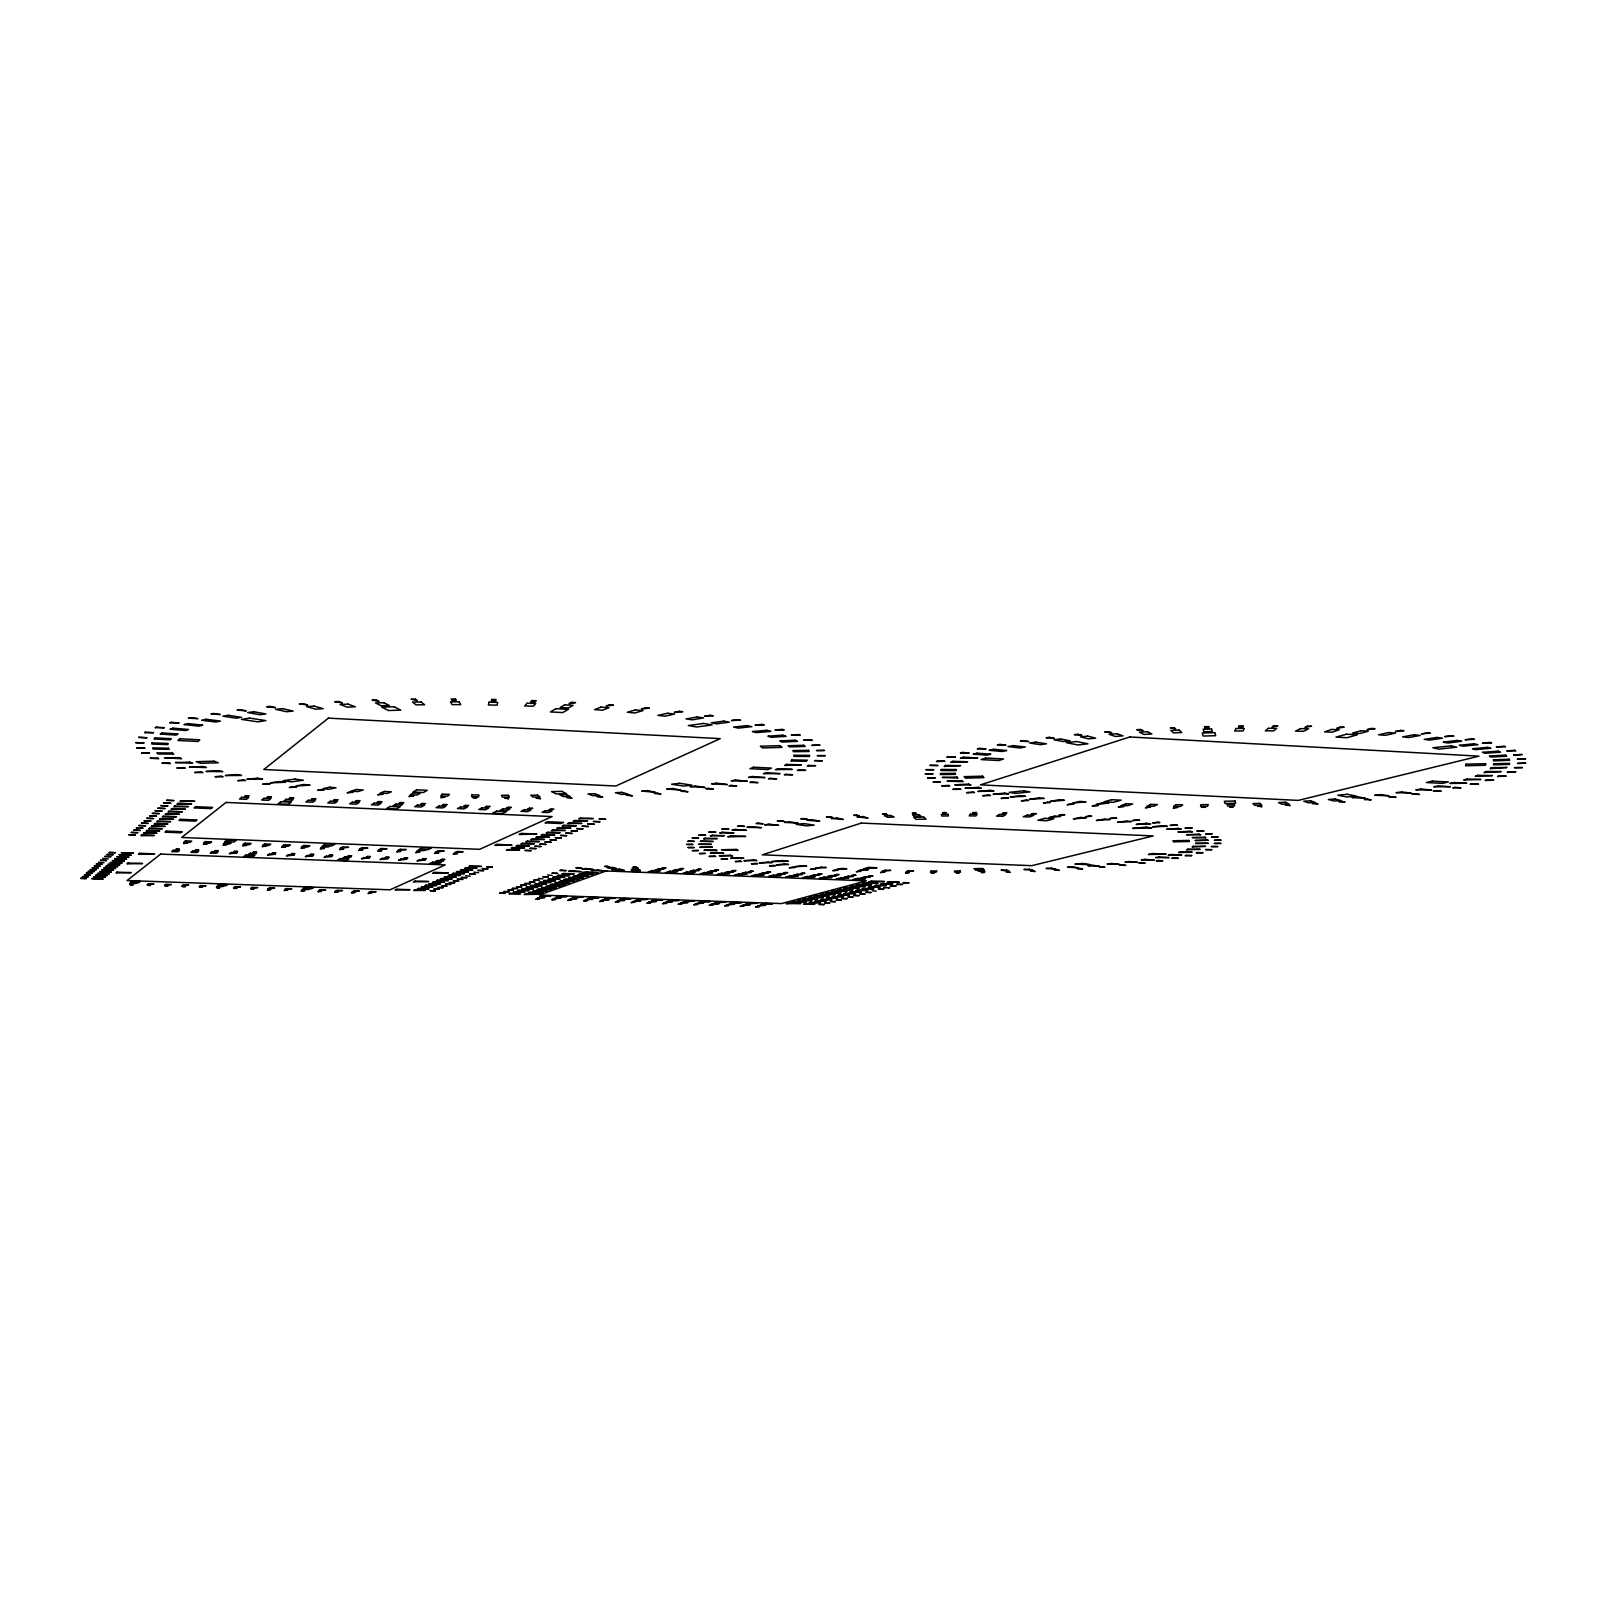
<?xml version="1.0" encoding="UTF-8"?>
<svg xmlns="http://www.w3.org/2000/svg" width="1606" height="1606" viewBox="0 0 1606 1606"><rect width="100%" height="100%" fill="white"/><g stroke="black" fill="none" stroke-linecap="round" stroke-linejoin="round"><path stroke-width="1.5" d="M98.428 862.201L103.948 862.723M102.664 858.387L108.244 858.909M465.479 875.752L470.257 876.214M473.79 872.219L478.628 872.7M538.391 878.442L543.029 878.904M547.485 874.969L552.183 875.431M872.199 890.748L876.234 891.189M884.685 887.536L883.722 887.797L889.744 887.716L888.76 887.977M135.807 742.634L143.898 742.895L135.807 742.634M152.008 742.895L151.827 744.04L167.907 744.582L168.128 743.437L152.008 742.895M471.903 794.91L471.562 796.717L478.588 796.857L478.949 795.03L471.903 794.91M488.927 702.203L488.405 704.974L497.097 705.154L497.659 702.384L488.927 702.203M794.107 755.282L793.906 756.386L809.424 756.446L809.685 755.342L794.107 755.282M473.148 797.66L476.641 797.72L473.148 797.66M491.637 699.433L491.376 700.838L495.752 700.919L496.033 699.513L491.637 699.433M817.414 755.643L825.183 755.663L817.414 755.643M1466.017 764.175L1465.575 765.761L1485.389 765.279L1485.891 763.673L1466.017 764.175M1493.781 763.753L1493.419 764.817L1509.319 764.416L1509.72 763.352L1493.781 763.753M1517.61 763.412L1525.62 763.211L1517.61 763.412M1201.288 804.666L1200.505 806.433L1207.491 806.373L1208.314 804.606L1201.288 804.666M1235.837 728.522L1234.693 731.031L1243.084 730.931L1244.269 728.421L1235.837 728.522M1201.85 807.296L1205.343 807.256L1201.85 807.296M1239.109 725.932L1238.527 727.217L1242.763 727.157L1243.345 725.892L1239.109 725.932M1195.567 843.411L1208.194 843.311L1195.567 843.411M926.12 769.675L933.668 769.696L926.12 769.675M1214.417 843.431L1220.721 843.391L1214.417 843.431M941.357 769.475L940.795 770.519L955.851 770.579L956.453 769.535L941.357 769.475M931.159 870.994L930.316 872.178L936.017 872.219L936.86 871.014L931.159 870.994M970.385 814.222L969.241 815.888L975.946 815.928L977.131 814.242L970.385 814.222M931.339 872.781L934.17 872.801L931.339 872.781M973.236 812.556L972.654 813.399L976.629 812.556L973.236 812.556M687.97 841.243L694.153 841.343L687.97 841.243M700.497 841.263L712.883 841.464L700.497 841.263M138.658 737.355L146.768 737.756L138.658 737.355M155.14 737.877L154.096 739.001L170.216 739.804L171.3 738.68L155.14 737.877M791.959 759.919L790.955 761.003L806.192 761.284L807.236 760.2L791.959 759.919M442.413 794.147L440.747 795.934L447.733 796.154L449.439 794.368L442.413 794.147M527.169 703.227L524.64 705.957L533.192 706.259L535.782 703.548L527.169 703.227M441.67 796.877L440.847 797.76L445.143 796.977L441.67 796.877M531.907 700.557L530.602 701.942L534.939 702.103L536.243 700.718L531.907 700.557M814.603 760.622L822.212 760.762L814.603 760.622M179.651 738.8L177.985 740.486L198.04 741.47L199.766 739.784L179.651 738.8M80.601 878.362L86.162 878.562L80.601 878.362M82.488 876.655L88.089 876.856L82.488 876.655M84.395 874.929L90.036 875.129L84.395 874.929M86.343 873.162L92.004 873.363L86.343 873.162M88.29 871.396L93.991 871.596L88.29 871.396M90.277 869.609L95.999 869.81L90.277 869.609M92.285 867.782L98.026 868.003L92.285 867.782M94.312 865.955L100.094 866.156L94.312 865.955M96.36 864.088L102.182 864.309L96.36 864.088M100.536 860.314L106.418 860.535L100.536 860.314M104.812 856.44L110.774 856.66L104.812 856.44M106.98 854.452L112.982 854.693L106.98 854.452M109.188 852.465L115.23 852.686L109.188 852.465M128.821 834.678L135.165 834.939L128.821 834.678M131.311 832.43L137.694 832.691L131.311 832.43M133.82 830.161L140.244 830.402L133.82 830.161M136.369 827.853L142.834 828.114L136.369 827.853M138.939 825.504L145.443 825.765L138.939 825.504M141.569 823.135L148.113 823.396L141.569 823.135M144.219 820.746L150.803 821.007L144.219 820.746M146.909 818.297L153.534 818.578L146.909 818.297M149.619 815.828L156.304 816.109L149.619 815.828M152.389 813.339L159.094 813.62L152.389 813.339M155.18 810.809L161.945 811.09L155.18 810.809M158.01 808.24L164.836 808.521L158.01 808.24M160.901 805.63L167.747 805.911L160.901 805.63M163.812 802.98L170.718 803.281L163.812 802.98M166.783 800.29L173.729 800.591L166.783 800.29M1491.352 767.648L1490.187 768.712L1506.99 767.487L1491.352 767.648M91.883 878.623L102.985 879.024L91.883 878.623M93.831 876.916L104.992 877.318L93.831 876.916M95.798 875.19L107.04 875.591L95.798 875.19M97.805 873.443L109.108 873.845L97.805 873.443M99.833 871.656L111.195 872.078L99.833 871.656M101.881 869.87L113.303 870.291L101.881 869.87M103.948 868.063L115.431 868.485L103.948 868.063M106.036 866.236L117.599 866.658L106.036 866.236M108.164 864.369L119.767 864.791L108.164 864.369M110.312 862.502L121.996 862.924L110.312 862.502M112.48 860.595L124.224 861.037L112.48 860.595M114.668 858.668L126.493 859.11L114.668 858.668M116.897 856.721L128.781 857.162L116.897 856.721M119.145 854.753L131.11 855.215L119.145 854.753M121.414 852.766L133.459 853.228L121.414 852.766M141.709 835L140.906 835.702L154.357 835.501L141.709 835M144.259 832.771L143.456 833.474L157.007 833.273L144.259 832.771M146.869 830.483L146.046 831.205L159.677 831.005L146.869 830.483M149.499 828.194L148.675 828.897L162.387 828.716L149.499 828.194M152.148 825.845L151.325 826.588L165.137 826.387L152.148 825.845M154.859 823.497L154.015 824.219L167.927 824.019L154.859 823.497M157.589 821.088L156.746 821.83L170.738 821.63L157.589 821.088M160.379 818.659L159.496 819.421L173.609 819.201L160.379 818.659M163.19 816.209L162.306 816.972L176.499 816.751L163.19 816.209M166.04 813.7L165.137 814.483L179.43 814.262L166.04 813.7M168.931 811.171L168.028 811.974L182.422 811.753L168.931 811.171M171.862 808.601L170.939 809.404L185.433 809.183L171.862 808.601M174.833 806.011L173.91 806.814L188.504 806.593L174.833 806.011M177.844 803.361L176.901 804.184L191.596 803.964L177.844 803.361M180.896 800.691L179.952 801.535L194.748 801.294L180.896 800.691M1514.518 767.668L1522.327 767.588L1514.518 767.668M117.017 872.138L116.033 872.961L131.17 872.64L117.017 872.138M127.998 863.004L126.954 863.867L142.553 863.526L127.998 863.004M139.642 853.288L138.517 854.211L154.618 853.85L139.642 853.288M166.281 831.085L165.016 832.149L180.916 832.791L182.241 831.727L166.281 831.085M180.434 819.301L179.069 820.425L195.49 821.108L196.896 819.983L180.434 819.301M195.571 806.674L194.105 807.898L211.069 808.621L212.574 807.416L195.571 806.674M1175.733 804.706L1173.584 806.453L1180.49 806.493L1182.658 804.726L1175.733 804.706M1268.419 728.301L1265.347 730.85L1273.638 730.871L1276.75 728.341L1268.419 728.301M1174.247 807.336L1173.203 808.199L1177.7 807.356L1174.247 807.336M1273.618 725.751L1272.052 727.036L1277.814 725.771L1273.618 725.751M328.407 718.143L263.806 769.515L615.881 785.996L720.231 738.64L328.407 718.143M160.6 854.091L127.075 880.55L390.057 889.804L445.203 864.871L160.6 854.091M226.044 802.438L181.639 837.489L479.652 849.313L552.103 816.571L226.044 802.438M930.175 765.359L937.683 765.5L930.175 765.359M131.873 881.272L130.206 882.557L138.417 882.858L140.123 881.553L131.873 881.272M130.909 883.119L129.604 884.143L136.369 883.32L130.909 883.119M173.287 850.297L171.661 851.561L177.664 851.802L179.33 850.538L173.287 850.297M185.493 840.841L183.767 842.186L189.95 842.427L191.696 841.082L185.493 840.841M241.663 797.339L239.475 799.025L246.401 799.346L248.629 797.64L241.663 797.339M130.287 884.705L133.017 884.806L130.287 884.705M176.439 849.092L175.616 849.715L179.47 849.213L176.439 849.092M184.449 842.909L183.606 843.572L187.541 843.03L184.449 842.909M245.618 795.693L244.513 796.556L249.111 795.853L245.618 795.693M945.553 765.379L944.167 766.443L960.589 765.66L945.553 765.379M148.455 883.742L147.069 884.765L153.895 883.922L148.455 883.742M192.66 851.039L190.973 852.304L196.956 852.525L198.682 851.28L192.66 851.039M205.407 841.624L203.601 842.969L209.764 843.21L211.59 841.865L205.407 841.624M263.986 798.323L261.698 800.009L268.603 800.31L270.912 798.624L263.986 798.323M147.732 885.307L150.442 885.408L147.732 885.307M195.892 849.835L195.029 850.477L198.903 849.955L195.892 849.835M204.243 843.672L203.36 844.334L207.315 843.792L204.243 843.672M268.041 796.676L266.877 797.54L271.514 796.837L268.041 796.676M227.008 839.998L224.639 841.685L233.874 842.046L236.283 840.38L227.008 839.998M280.95 801.735L278.019 803.803L288.237 804.265L291.228 802.177L280.95 801.735M165.92 884.344L164.474 885.368L171.34 884.545L165.92 884.344M211.972 851.782L210.205 853.047L216.168 853.268L217.974 852.023L211.972 851.782M225.241 842.407L223.354 843.732L229.497 843.973L231.384 842.648L225.241 842.407M286.229 799.286L283.84 800.972L290.706 801.274L293.115 799.587L286.229 799.286M1193.138 846.302L1192.154 847.004L1205.524 846.342L1193.138 846.302M165.117 885.91L167.807 886.01L165.117 885.91M215.264 850.578L214.361 851.22L218.275 850.698L215.264 850.578M223.957 844.455L223.033 845.117L227.028 844.575L223.957 844.455M290.365 797.66L289.16 798.523L293.818 797.821L290.365 797.66M1211.446 846.543L1217.629 846.563L1211.446 846.543M183.325 884.946L181.819 885.97L188.725 885.147L183.325 884.946M231.204 852.525L229.357 853.77L237.166 852.746L231.204 852.525M244.995 843.19L243.048 844.515L249.151 844.736L251.118 843.431L244.995 843.19M308.352 800.27L305.883 801.936L312.728 802.237L315.218 800.571L308.352 800.27M182.422 886.512L185.112 886.612L182.422 886.512M234.556 851.321L233.633 851.943L237.547 851.441L234.556 851.321M243.59 845.218L242.626 845.88L246.641 845.338L243.59 845.218M312.568 798.644L311.323 799.487L316.021 798.804L312.568 798.644M246.019 855.054L243.67 856.6L252.503 856.921L254.892 855.396L246.019 855.054M200.67 885.568L199.124 886.572L206.05 885.749L200.67 885.568M250.355 853.248L248.448 854.492L256.318 853.489L250.355 853.248M264.669 843.953L262.641 845.278L268.724 845.519L270.772 844.194L264.669 843.953M330.394 801.233L327.825 802.9L334.63 803.201L337.22 801.535L330.394 801.233M199.686 887.114L202.356 887.215L199.686 887.114M253.788 852.063L252.804 852.686L256.759 852.184L253.788 852.063M263.163 845.981L262.159 846.643L266.194 846.101L263.163 845.981M334.69 799.627L333.386 800.471L338.123 799.768L334.69 799.627M219.46 884.344L217.432 885.609L225.482 885.89L227.55 884.625L219.46 884.344M217.954 886.171L216.348 887.174L223.334 886.351L217.954 886.171M269.447 853.99L267.459 855.235L275.369 854.211L269.447 853.99M284.262 844.736L282.174 846.041L288.217 846.282L290.345 844.977L284.262 844.736M352.336 802.197L349.666 803.863L356.452 804.144L359.122 802.498L352.336 802.197M216.89 887.716L219.56 887.817L216.89 887.716M272.92 852.806L271.936 853.428L275.891 852.906L272.92 852.806M282.636 846.743L281.592 847.406L285.667 846.864L282.636 846.743M356.713 800.591L355.368 801.434L360.125 800.752L356.713 800.591M907.992 870.733L906.065 871.917L913.633 870.813L907.992 870.733M999.193 814.483L996.523 816.129L1003.128 816.25L1005.838 814.603L999.193 814.483M906.507 872.54L905.543 873.122L909.317 872.58L906.507 872.54M1003.569 812.837L1002.204 813.68L1006.902 812.897L1003.569 812.837M235.179 886.773L233.532 887.777L240.539 886.954L235.179 886.773M288.458 854.713L286.41 855.958L294.36 854.934L288.458 854.713M303.775 845.499L301.607 846.804L307.649 847.045L309.838 845.74L303.775 845.499M374.158 803.161L371.428 804.807L378.173 805.108L380.943 803.462L374.158 803.161M234.034 888.319L236.684 888.399L234.034 888.319M292.011 853.529L290.967 854.151L294.962 853.649L292.011 853.529M302.048 847.506L300.964 848.149L305.06 847.627L302.048 847.506M378.635 801.555L377.249 802.398L382.027 801.715L378.635 801.555M145.544 732.175L144.6 732.717L153.594 732.697L145.544 732.175M786.538 764.396L784.772 765.44L801.354 764.898L786.538 764.396M416.777 789.811L413.003 792.019L423.402 792.501L427.256 790.293L416.777 789.811M555.877 708.688L550.356 711.92L562.742 712.582L568.343 709.37L555.877 708.688M325.657 843.913L322.846 845.559L331.9 845.9L334.771 844.274L325.657 843.913M389.977 806.493L386.504 808.521L396.501 808.962L400.035 806.935L389.977 806.493M413.224 792.983L410.233 794.729L417.118 795.03L420.15 793.304L413.224 792.983M564.69 704.873L560.193 707.503L568.524 707.965L573.081 705.335L564.69 704.873M252.363 887.375L250.636 888.359L257.683 887.556L252.363 887.375M307.388 855.436L305.281 856.681L313.27 855.677L307.388 855.436M323.228 846.262L320.979 847.566L329.25 846.503L323.228 846.262M395.899 804.104L393.068 805.75L399.794 806.051L402.644 804.405L395.899 804.104M410.453 795.673L408.968 796.536L413.906 795.813L410.453 795.673M571.355 702.344L569.066 703.669L575.57 702.585L571.355 702.344M162.106 732.938L160.178 734.062L176.158 735.106L178.105 734.002L162.106 732.938M251.098 888.901L253.768 889.001L251.098 888.901M311.002 854.272L309.938 854.874L313.953 854.372L311.002 854.272M321.381 848.269L320.277 848.912L324.372 848.39L321.381 848.269M400.456 802.518L399.031 803.361L403.849 802.679L400.456 802.518M808.3 765.42L807.376 765.942L815.687 765.66L808.3 765.42M692.306 838.051L698.449 838.212L692.306 838.051M269.467 887.957L267.7 888.961L274.787 888.158L269.467 887.957M326.259 856.159L324.091 857.383L332.121 856.399L326.259 856.159M342.6 847.024L340.291 848.309L348.602 847.265L342.6 847.024M417.56 805.068L414.629 806.694L421.314 806.995L424.265 805.349L417.56 805.068M268.122 889.503L267.238 889.985L270.772 889.583L268.122 889.503M329.933 854.994L328.829 855.617L332.864 855.115L329.933 854.994M340.633 849.012L339.488 849.654L343.624 849.132L340.633 849.012M422.177 803.482L420.712 804.305L425.55 803.642L422.177 803.482M704.914 838.212L703.629 838.934L717.199 838.573L704.914 838.212M340.231 858.648L337.461 860.154L346.133 860.495L348.944 858.989L340.231 858.648M286.51 888.56L284.684 889.543L291.81 888.74L286.51 888.56M345.049 856.881L342.801 858.106L350.891 857.102L345.049 856.881M361.892 847.787L359.503 849.072L367.874 848.028L361.892 847.787M439.1 806.011L436.089 807.637L442.754 807.918L445.785 806.292L439.1 806.011M285.085 890.085L284.182 890.587L287.735 890.186L285.085 890.085M348.783 855.717L347.659 856.339L351.714 855.837L348.783 855.717M359.804 849.775L358.64 850.397L362.795 849.895L359.804 849.775M443.818 804.445L442.292 805.268L447.171 804.586L443.818 804.445M1486.012 771.522L1484.064 772.566L1501.168 771.583L1486.012 771.522M305.521 887.355L303.132 888.62L311.062 888.881L313.471 887.636L305.521 887.355M303.514 889.162L301.627 890.146L308.794 889.343L303.514 889.162M363.779 857.604L361.47 858.808L369.581 857.825L363.779 857.604M381.104 848.55L378.655 849.815L387.066 848.771L381.104 848.55M460.561 806.955L457.469 808.561L464.094 808.862L467.205 807.236L460.561 806.955M302.008 890.668L301.065 891.169L304.618 890.768L302.008 890.668M367.573 856.44L366.409 857.062L370.484 856.56L367.573 856.44M378.916 850.518L377.711 851.16L381.887 850.638L378.916 850.518M465.359 805.389L463.793 806.212L468.691 805.529L465.359 805.389M1508.235 771.884L1507.231 772.406L1515.823 771.904L1508.235 771.884M320.437 889.744L318.51 890.728L325.697 889.925L320.437 889.744M382.429 858.327L380.06 859.531L388.21 858.548L382.429 858.327M400.235 849.293L397.726 850.578L406.177 849.534L400.235 849.293M481.92 807.878L478.729 809.504L485.333 809.785L488.545 808.179L481.92 807.878M318.851 891.27L317.888 891.752L321.461 891.35L318.851 891.27M386.283 857.162L385.079 857.765L389.194 857.283L386.283 857.162M397.947 851.26L396.702 851.883L400.898 851.381L397.947 851.26M486.799 806.332L485.173 807.156L490.111 806.473L486.799 806.332M1150.599 804.385L1147.146 806.132L1153.911 806.252L1157.404 804.506L1150.599 804.385M1300.438 728.622L1295.48 731.131L1303.55 731.292L1308.549 728.783L1300.438 728.622M1147.126 807.035L1145.419 807.898L1150.498 807.095L1147.126 807.035M1307.505 726.113L1304.975 727.398L1311.58 726.193L1307.505 726.113M422.398 847.747L419.126 849.353L428.019 849.694L431.311 848.088L422.398 847.747M496.655 811.15L492.64 813.138L502.417 813.559L506.492 811.592L496.655 811.15M337.32 890.326L335.333 891.31L342.56 890.527L337.32 890.326M401.018 859.029L398.569 860.234L406.78 859.25L401.018 859.029M419.307 850.036L416.717 851.321L425.229 850.277L419.307 850.036M503.18 808.822L499.928 810.428L506.492 810.709L509.785 809.103L503.18 808.822M937.523 761.023L936.459 761.545L944.93 761.264L937.523 761.023M335.634 891.852L334.65 892.334L338.244 891.932L335.634 891.852M404.933 857.885L403.688 858.487L407.824 857.985L404.933 857.885M416.918 852.003L415.633 852.625L419.849 852.124L416.918 852.003M508.138 807.276L506.492 808.079L511.451 807.416L508.138 807.276M952.9 761.264L950.692 762.328L967.675 761.766L952.9 761.264M354.143 890.928L352.095 891.892L359.363 891.109L354.143 890.928M419.527 859.752L417.018 860.936L425.269 859.973L419.527 859.752M438.297 850.799L435.648 852.063L444.2 851.019L438.297 850.799M524.359 809.745L521.006 811.351L527.551 811.632L530.924 810.046L524.359 809.745M352.376 892.434L351.353 892.916L354.966 892.514L352.376 892.434M423.502 858.588L422.217 859.19L426.373 858.708L423.502 858.588M435.788 852.746L434.483 853.368L438.719 852.866L435.788 852.746M529.398 808.219L527.691 809.022L532.69 808.36L529.398 808.219M432.697 862.181L429.525 863.647L438.016 863.968L441.228 862.502L432.697 862.181M370.906 891.511L368.798 892.474L376.105 891.691L370.906 891.511M437.976 860.455L435.387 861.639L443.698 860.675L437.976 860.455M457.228 851.541L454.498 852.786L463.09 851.762L457.228 851.541M545.438 810.669L542.005 812.275L548.529 812.556L551.982 810.97L545.438 810.669M369.059 893.016L368.015 893.498L371.648 893.097L369.059 893.016M441.991 859.31L440.686 859.913L444.862 859.411L441.991 859.31M454.618 853.469L453.253 854.111L457.529 853.589L454.618 853.469M550.557 809.143L548.81 809.946L553.829 809.283L550.557 809.143M396.923 889.242L395.277 889.985L409.992 889.704L396.923 889.242M415.191 881.052L413.445 881.835L428.601 881.533L415.191 881.052M434.543 872.399L432.697 873.222L448.315 872.901L434.543 872.399M497.037 844.395L494.829 845.378L511.953 844.997L497.037 844.395M521.488 833.434L519.139 834.498L536.866 834.076L521.488 833.434M547.586 821.75L545.076 822.874L560.875 823.537L563.445 822.413L547.586 821.75M414.93 890.005L413.786 890.507L425.329 890.386L414.93 890.005M418.584 888.419L417.44 888.921L429.063 888.801L418.584 888.419M422.298 886.813L421.133 887.315L432.817 887.174L422.298 886.813M426.052 885.187L424.867 885.689L436.611 885.548L426.052 885.187M429.826 883.541L428.641 884.043L440.466 883.922L429.826 883.541M433.66 881.875L432.476 882.377L444.34 882.256L433.66 881.875M437.535 880.188L436.33 880.71L448.275 880.57L437.535 880.188M441.449 878.482L440.225 879.004L452.25 878.863L441.449 878.482M445.424 876.756L444.179 877.298L456.285 877.157L445.424 876.756M449.439 875.009L448.174 875.551L460.34 875.411L449.439 875.009M453.494 873.242L452.23 873.805L464.455 873.644L453.494 873.242M457.59 871.456L456.305 872.018L468.611 871.877L457.59 871.456M461.745 869.649L460.44 870.211L472.826 870.071L461.745 869.649M465.941 867.822L464.636 868.404L477.082 868.244L465.941 867.822M470.197 865.975L468.872 866.557L481.399 866.417L470.197 865.975M507.958 849.574L506.472 850.196L519.702 850.036L507.958 849.574M512.716 847.486L511.23 848.149L524.54 847.968L512.716 847.486M517.534 845.398L516.028 846.061L529.418 845.88L517.534 845.398M522.412 843.27L520.886 843.933L534.376 843.752L522.412 843.27M527.37 841.122L525.824 841.805L539.395 841.604L527.37 841.122M532.369 838.954L530.803 839.617L544.474 839.436L532.369 838.954M537.448 836.746L535.862 837.429L549.613 837.248L537.448 836.746M542.587 834.498L540.981 835.2L554.833 835.02L542.587 834.498M547.807 832.249L546.181 832.952L560.113 832.751L547.807 832.249M553.066 829.941L551.42 830.663L565.453 830.463L553.066 829.941M558.426 827.612L556.76 828.355L570.893 828.154L558.426 827.612M563.847 825.263L562.14 826.006L576.373 825.805L563.847 825.263M569.327 822.874L567.621 823.617L581.954 823.416L569.327 822.874M574.888 820.465L573.161 821.208L587.595 821.007L574.888 820.465M580.529 818.016L578.762 818.779L593.317 818.558L580.529 818.016M430.247 890.688L435.427 890.868L430.247 890.688M433.981 889.102L439.201 889.282L433.981 889.102M437.776 887.496L443.015 887.676L437.776 887.496M441.59 885.87L446.869 886.07L441.59 885.87M445.464 884.223L450.764 884.424L445.464 884.223M449.379 882.577L454.699 882.758L449.379 882.577M453.334 880.891L458.694 881.092L453.334 880.891M457.329 879.205L462.709 879.405L457.329 879.205M461.384 877.478L466.784 877.679L461.384 877.478M469.614 873.985L475.075 874.206L469.614 873.985M478.026 870.412L483.567 870.633L478.026 870.412M482.322 868.605L487.883 868.806L482.322 868.605M486.658 866.758L492.239 866.979L486.658 866.758M525.182 850.417L531.044 850.658L525.182 850.417M530.04 848.37L535.942 848.59L530.04 848.37M534.979 846.282L540.901 846.523L534.979 846.282M539.957 844.174L545.899 844.415L539.957 844.174M544.996 842.026L550.999 842.267L544.996 842.026M550.115 839.858L556.138 840.099L550.115 839.858M555.295 837.67L561.337 837.91L555.295 837.67M560.534 835.441L566.617 835.682L560.534 835.441M565.834 833.193L571.977 833.434L565.834 833.193M571.214 830.904L577.397 831.165L571.214 830.904M576.674 828.596L582.878 828.857L576.674 828.596M582.195 826.247L588.458 826.508L582.195 826.247M587.796 823.878L594.079 824.139L587.796 823.878M593.477 821.469L599.801 821.73L593.477 821.469M599.239 819.02L605.603 819.301L599.239 819.02M1188.139 849.132L1186.533 849.815L1200.144 849.333L1188.139 849.132M1205.725 849.594L1211.707 849.694L1205.725 849.594M753.595 767.206L749.962 768.692L767.788 769.575L771.482 768.09L753.595 767.206M777.987 768.692L775.517 769.675L792.22 769.394L777.987 768.692M384.557 791.437L380.241 793.103L386.986 793.505L391.342 791.838L384.557 791.437M600.965 707.122L594.561 709.631L602.551 710.213L608.975 707.724L600.965 707.122M798.684 769.997L797.419 770.478L805.77 770.338L798.684 769.997M156.505 727.116L155.12 727.659L164.374 727.779L156.505 727.116M379.779 794.047L377.651 794.87L383.151 794.247L379.779 794.047M609.437 704.773L606.185 706.018L613.452 705.054L609.437 704.773M885.227 870.231L882.216 871.396L890.748 870.372L885.227 870.231M1027.398 815.105L1023.223 816.731L1029.647 816.932L1033.822 815.306L1027.398 815.105M882.095 871.998L880.61 872.58L884.846 872.078L882.095 871.998M1033.22 813.539L1031.112 814.342L1036.452 813.64L1033.22 813.539M172.946 728.16L170.136 729.224L185.754 730.529L188.585 729.465L172.946 728.16M499.847 893.137L504.967 893.317L499.847 893.137M503.943 891.571L509.102 891.752L503.943 891.571M508.098 890.005L513.258 890.186L508.098 890.005M512.274 888.399L517.473 888.58L512.274 888.399M516.51 886.793L521.729 886.974L516.51 886.793M520.786 885.147L526.025 885.348L520.786 885.147M525.102 883.501L530.381 883.701L525.102 883.501M529.478 881.835L534.778 882.035L529.478 881.835M533.915 880.148L539.235 880.349L533.915 880.148M542.908 876.715L548.288 876.916L542.908 876.715M552.123 873.202L557.563 873.403L552.123 873.202M1477.861 775.317L1475.191 776.34L1492.396 775.598L1477.861 775.317M510.407 893.378L509.122 893.859L520.625 893.739L510.407 893.378M514.562 891.812L513.258 892.314L524.821 892.173L514.562 891.812M518.758 890.246L517.433 890.728L529.057 890.607L518.758 890.246M522.994 888.64L521.669 889.142L533.353 889.021L522.994 888.64M527.27 887.034L525.945 887.536L537.689 887.415L527.27 887.034M531.606 885.408L530.261 885.91L542.085 885.789L531.606 885.408M536.002 883.762L534.637 884.264L546.522 884.143L536.002 883.762M540.439 882.095L539.054 882.617L551.019 882.477L540.439 882.095M544.916 880.409L543.511 880.931L555.556 880.791L544.916 880.409M549.453 878.703L548.027 879.225L560.133 879.104L549.453 878.703M554.03 876.976L552.605 877.518L564.77 877.378L554.03 876.976M558.667 875.23L557.222 875.772L569.468 875.631L558.667 875.23M563.365 873.463L561.899 874.025L574.225 873.885L563.365 873.463M1498.96 775.979L1497.595 776.501L1506.207 776.12L1498.96 775.979M526.045 893.799L524.078 894.522L538.773 894.241L526.045 893.799M530.281 892.233L528.294 892.976L543.069 892.695L530.281 892.233M534.537 890.668L532.55 891.41L547.405 891.129L534.537 890.668M538.873 889.082L536.846 889.824L551.781 889.543L538.873 889.082M543.23 887.476L541.202 888.218L556.218 887.937L543.23 887.476M547.666 885.85L545.598 886.612L560.715 886.311L547.666 885.85M552.123 884.203L550.035 884.966L565.232 884.685L552.123 884.203M556.64 882.537L554.532 883.32L569.829 883.019L556.64 882.537M561.217 880.851L559.069 881.654L574.466 881.353L561.217 880.851M565.834 879.165L563.666 879.947L579.164 879.646L565.834 879.165M570.511 877.438L568.323 878.241L583.901 877.94L570.511 877.438M575.229 875.692L573.021 876.515L588.699 876.193L575.229 875.692M580.027 873.945L577.779 874.768L593.558 874.447L580.027 873.945M699.654 834.879L698.69 835.22L705.676 835.12L699.654 834.879M1126.127 803.743L1121.389 805.449L1127.954 805.65L1132.732 803.944L1126.127 803.743M1331.434 729.445L1324.649 731.894L1332.398 732.175L1339.203 729.726L1331.434 729.445M1120.667 806.353L1118.318 807.196L1123.959 806.453L1120.667 806.353M1340.247 727.036L1336.814 728.281L1344.162 727.177L1340.247 727.036M606.165 870.974L539.335 895.044L781.5 903.576L866.397 880.851L606.165 870.974M543.029 895.706L539.716 896.891L550.617 895.967L543.029 895.706M712.201 835.2L710.253 835.903L724.226 835.702L712.201 835.2M539.676 897.413L537.046 898.336L544.695 897.573L539.676 897.413M536.986 898.838L535.681 899.32L539.496 898.938L536.986 898.838M948.243 756.707L946.757 757.229L955.45 757.068L948.243 756.707M730.73 835.782L727.759 836.826L745.706 836.425L730.73 835.782M559.269 896.268L555.897 897.453L566.818 896.549L559.269 896.268M555.796 897.975L553.126 898.898L560.815 898.135L555.796 897.975M553.046 899.4L551.721 899.862L555.535 899.501L553.046 899.4M963.399 757.189L960.388 758.233L977.753 757.932L963.399 757.189M575.43 896.851L571.997 898.015L582.958 897.112L575.43 896.851M652.237 870.552L648.141 871.958L656.272 872.259L660.387 870.874L652.237 870.552M571.897 898.537L569.166 899.46L576.875 898.698L571.897 898.537M658.56 868.906L655.248 870.05L664.021 869.127L658.56 868.906M569.066 899.962L567.701 900.424L571.535 900.043L569.066 899.962M663.278 867.822L661.592 868.384L666.028 867.923L663.278 867.822M985.703 758.032L981.105 759.598L998.932 760.521L1003.569 758.955L985.703 758.032M591.55 897.413L588.057 898.577L599.058 897.674L591.55 897.413M669.702 871.215L665.526 872.62L673.637 872.921L677.832 871.536L669.702 871.215M587.916 899.079L585.146 900.022L592.895 899.26L587.916 899.079M676.106 869.589L672.733 870.713L681.566 869.79L676.106 869.589M585.006 900.524L583.64 900.986L587.495 900.605L585.006 900.524M680.884 868.505L679.177 869.067L683.614 868.605L680.884 868.505M607.61 897.975L604.057 899.139L615.098 898.236L607.61 897.975M687.107 871.897L682.871 873.283L690.941 873.584L695.217 872.199L687.107 871.897M603.896 899.641L601.086 900.564L608.855 899.822L603.896 899.641M693.611 870.251L690.158 871.375L699.032 870.472L693.611 870.251M600.905 901.066L599.52 901.528L603.374 901.147L600.905 901.066M698.429 869.167L696.683 869.749L701.139 869.288L698.429 869.167M623.63 898.537L620.016 899.701L631.078 898.798L623.63 898.537M704.452 872.54L700.136 873.925L712.522 872.861L704.452 872.54M619.816 900.203L616.965 901.127L624.754 900.384L619.816 900.203M711.036 870.914L707.543 872.038L716.437 871.135L711.036 870.914M616.764 901.628L615.339 902.07L619.213 901.709L616.764 901.628M715.895 869.85L714.128 870.412L718.605 869.95L715.895 869.85M861.358 823.075L762.288 854.834L1031.735 865.674L1153.208 835.923L861.358 823.075M1129.841 736.973L980.443 784.872L1298.29 800.39L1478.965 756.145L1129.841 736.973M639.59 899.099L635.916 900.263L647.017 899.36L639.59 899.099M721.736 873.202L717.36 874.587L729.766 873.523L721.736 873.202M635.695 900.765L632.784 901.669L640.613 900.926L635.695 900.765M728.381 871.596L724.848 872.7L733.781 871.797L728.381 871.596M632.563 902.17L631.118 902.632L635.012 902.251L632.563 902.17M733.32 870.512L731.513 871.074L736.01 870.613L733.32 870.512M655.489 899.661L651.755 900.805L662.897 899.922L655.489 899.661M738.961 873.865L734.504 875.25L746.971 874.166L738.961 873.865M651.514 901.307L648.543 902.231L656.412 901.488L651.514 901.307M745.686 872.259L742.072 873.363L751.046 872.459L745.686 872.259M648.302 902.713L646.837 903.174L650.751 902.813L648.302 902.713M750.664 871.175L748.838 871.737L753.355 871.295L750.664 871.175M671.348 900.203L667.554 901.367L678.716 900.464L671.348 900.203M756.105 874.527L751.588 875.892L764.095 874.828L756.105 874.527M667.273 901.869L664.262 902.773L672.171 902.03L667.273 901.869M762.91 872.921L759.257 874.025L768.27 873.122L762.91 872.921M664.001 903.255L662.495 903.716L666.43 903.355L664.001 903.255M767.949 871.857L766.102 872.399L770.619 871.958L767.949 871.857M1180.671 851.883L1178.483 852.545L1192.174 852.204L1180.671 851.883M687.147 900.765L683.293 901.91L694.495 901.026L687.147 900.765M773.209 875.17L768.612 876.535L781.158 875.471L773.209 875.17M682.992 902.411L679.94 903.315L687.87 902.572L682.992 902.411M780.094 873.564L776.381 874.668L785.414 873.784L780.094 873.564M679.639 903.817L678.113 904.258L682.068 903.897L679.639 903.817M785.173 872.52L783.286 873.062L787.843 872.62L785.173 872.52M766.524 772.747L763.372 773.67L780.034 773.63L766.524 772.747M1197.353 852.545L1196.249 852.866L1203.095 852.706L1197.353 852.545M702.886 901.327L698.991 902.452L710.233 901.568L702.886 901.327M790.232 875.832L785.575 877.177L798.162 876.133L790.232 875.832M698.65 902.953L695.559 903.857L703.508 903.134L698.65 902.953M797.198 874.226L793.424 875.33L802.498 874.427L797.198 874.226M695.217 904.359L693.692 904.8L697.646 904.439L695.217 904.359M802.317 873.162L800.43 873.724L804.987 873.283L802.317 873.162M1467.101 779.01L1463.728 779.994L1480.852 779.472L1467.101 779.01M785.956 774.313L784.37 774.775L792.681 774.754L785.956 774.313M356.632 789.49L351.011 791.096L357.576 791.597L363.217 789.991L356.632 789.49M635.434 709.932L627.284 712.261L634.792 712.964L642.982 710.635L635.434 709.932M718.585 901.869L714.63 903.014L725.892 902.13L718.585 901.869M807.196 876.474L802.478 877.82L815.105 876.776L807.196 876.474M714.269 903.495L711.117 904.399L719.107 903.676L714.269 903.495M814.242 874.889L810.428 875.973L819.542 875.089L814.242 874.889M710.755 904.881L709.21 905.342L713.184 904.981L710.755 904.881M819.421 873.825L817.494 874.387L822.071 873.925L819.421 873.825M1486.875 779.954L1485.169 780.456L1493.741 780.195L1486.875 779.954M349.867 792.019L347.077 792.822L353.139 792.26L349.867 792.019M645.572 707.764L641.436 708.949L649.346 708.126L645.572 707.764M734.243 902.411L730.208 903.556L741.51 902.672L734.243 902.411M824.119 877.117L819.321 878.462L831.988 877.418L824.119 877.117M171.541 722.278L169.714 722.78L179.149 723.061L171.541 722.278M729.827 904.037L726.635 904.941L734.645 904.218L729.827 904.037M831.225 875.531L827.351 876.615L836.505 875.732L831.225 875.531M726.253 905.423L724.667 905.864L728.662 905.503L726.253 905.423M836.465 874.487L834.498 875.029L839.095 874.587L836.465 874.487M868.906 867.401L863.767 868.846L876.996 867.722L868.906 867.401M1044.703 818.357L1037.817 820.285L1046.951 820.706L1053.877 818.779L1044.703 818.357M1111.573 799.708L1103.964 801.836L1113.5 802.277L1121.149 800.169L1111.573 799.708M1346.43 734.203L1335.991 737.114L1346.872 737.716L1357.351 734.805L1346.43 734.203M863.064 869.468L858.989 870.593L868.424 869.669L863.064 869.468M1054.58 816.109L1048.999 817.655L1060.743 816.39L1054.58 816.109M1102.539 802.759L1096.537 804.425L1108.883 803.06L1102.539 802.759M1360.965 730.75L1352.473 733.119L1359.78 733.54L1368.312 731.172L1360.965 730.75M858.307 871.215L856.279 871.777L860.977 871.315L858.307 871.215M1061.767 814.603L1058.936 815.386L1064.858 814.744L1061.767 814.603M1095.131 805.329L1092.16 806.152L1098.283 805.469L1095.131 805.329M1371.404 728.462L1367.087 729.666L1375.097 728.682L1371.404 728.462M187.641 723.583L183.967 724.587L199.024 726.153L202.717 725.129L187.641 723.583M749.821 902.973L745.746 904.098L757.088 903.214L749.821 902.973M840.962 877.759L836.104 879.104L848.811 878.06L840.962 877.759M745.325 904.579L742.092 905.483L750.143 904.76L745.325 904.579M848.149 876.173L844.214 877.277L853.408 876.374L848.149 876.173M741.691 905.965L740.085 906.406L744.08 906.045L741.691 905.965M853.428 875.129L851.441 875.692L856.058 875.25L853.428 875.129M962.275 752.451L960.388 752.973L969.181 752.953L962.275 752.451M765.359 903.516L761.244 904.64L772.606 903.776L765.359 903.516M857.745 878.402L852.826 879.727L865.554 878.703L857.745 878.402M760.782 905.122L757.51 906.025L765.58 905.302L760.782 905.122M865.012 876.836L861.037 877.92L870.251 877.037L865.012 876.836M757.068 906.507L755.442 906.948L759.457 906.587L757.068 906.507M870.352 875.792L868.324 876.334L872.961 875.892L870.352 875.792M977.03 753.174L973.216 754.198L986.947 755.161L990.782 754.158L977.03 753.174M788.847 903.054L786.298 903.736L800.892 903.495L788.847 903.054M794.348 901.608L791.778 902.291L806.453 902.03L794.348 901.608M799.908 900.123L797.299 900.805L812.054 900.544L799.908 900.123M805.529 898.617L802.9 899.32L817.735 899.059L805.529 898.617M811.211 897.112L808.541 897.814L823.476 897.553L811.211 897.112M816.952 895.586L814.262 896.289L829.278 896.028L816.952 895.586M822.754 894.04L820.024 894.763L835.14 894.482L822.754 894.04M828.616 892.474L825.865 893.197L841.062 892.936L828.616 892.474M834.558 890.888L831.767 891.631L847.065 891.35L834.558 890.888M840.54 889.302L837.73 890.045L853.107 889.764L840.54 889.302M846.603 887.696L843.772 888.439L859.25 888.158L846.603 887.696M852.746 886.05L849.875 886.813L865.433 886.532L852.746 886.05M858.949 884.404L856.038 885.167L871.697 884.886L858.949 884.404M865.212 882.738L862.281 883.521L878.04 883.22L865.212 882.738M871.556 881.052L868.585 881.835L884.444 881.533L871.556 881.052M709.993 831.767L708.708 832.109L715.834 832.089L709.993 831.767M722.319 832.249L719.709 832.932L733.962 832.912L722.319 832.249M805.268 903.776L803.542 904.218L814.864 904.118L805.268 903.776M810.829 902.311L809.103 902.773L820.485 902.652L810.829 902.311M816.47 900.846L814.724 901.307L826.167 901.187L816.47 900.846M822.172 899.36L820.385 899.822L831.908 899.701L822.172 899.36M827.933 897.854L826.126 898.316L837.71 898.196L827.933 897.854M833.755 896.329L831.928 896.79L843.572 896.69L833.755 896.329M839.637 894.783L837.79 895.265L849.494 895.144L839.637 894.783M845.579 893.237L843.712 893.719L855.496 893.598L845.579 893.237M851.581 891.671L849.715 892.153L861.559 892.033L851.581 891.671M857.664 890.065L855.757 890.567L867.682 890.447L857.664 890.065M863.807 888.459L861.88 888.961L873.865 888.841L863.807 888.459M870.01 886.853L868.083 887.355L880.128 887.215L870.01 886.853M876.294 885.207L874.347 885.709L886.472 885.589L876.294 885.207M882.658 883.541L880.67 884.063L892.876 883.922L882.658 883.541M889.082 881.855L887.074 882.397L899.34 882.256L889.082 881.855M819.221 904.399L823.998 904.559L819.221 904.399M824.862 902.933L829.66 903.114L824.862 902.933M830.563 901.468L835.381 901.649L830.563 901.468M836.324 899.982L841.163 900.163L836.324 899.982M842.146 898.497L847.004 898.657L842.146 898.497M848.028 896.971L852.927 897.152L848.028 896.971M853.97 895.445L858.889 895.626L853.97 895.445M859.973 893.9L864.931 894.08L859.973 893.9M866.056 892.334L871.034 892.514L866.056 892.334M878.422 889.162L883.441 889.343L878.422 889.162M891.049 885.91L890.045 886.151L896.108 886.09L891.049 885.91M897.473 884.244L896.469 884.505L902.552 884.444L897.473 884.244M903.957 882.577L902.953 882.838L909.076 882.778L903.957 882.577M1432.251 781.138L1426.309 782.544L1442.449 783.367L1448.431 781.961L1432.251 781.138M1453.892 782.544L1449.877 783.467L1466.76 783.206L1453.892 782.544M1152.405 853.549L1148.35 854.512L1166.097 854.131L1152.405 853.549M752.311 776.521L748.537 777.384L764.998 777.585L752.311 776.521M1472.18 783.768L1470.152 784.23L1478.584 784.109L1472.18 783.768M1170.854 854.512L1168.124 855.155L1181.755 854.974L1170.854 854.512M770.358 778.328L768.471 778.749L776.662 778.85L770.358 778.328M1186.513 855.376L1185.128 855.677L1191.933 855.596L1186.513 855.376M1079.995 801.434L1072.788 803.04L1086.037 801.836L1079.995 801.434M1388.648 732.537L1378.55 734.805L1385.316 735.327L1395.433 733.079L1388.648 732.537M1070.7 803.944L1067.127 804.747L1073.691 804.144L1070.7 803.944M1400.532 730.409L1395.433 731.553L1403.945 730.67L1400.532 730.409M329.712 787.201L322.826 788.707L329.13 789.289L336.035 787.783L329.712 787.201M667.674 713.245L657.898 715.373L664.844 716.196L674.64 714.068L667.674 713.245M320.979 789.59L317.566 790.333L324.131 789.891L320.979 789.59M679.278 711.297L674.339 712.381L682.771 711.699L679.278 711.297M979.56 748.336L977.271 748.838L986.084 748.938L979.56 748.336M993.712 749.299L989.135 750.283L1002.064 751.488L1006.661 750.504L993.712 749.299M841.705 868.444L836.606 869.549L846.844 868.726L841.705 868.444M1080.416 817.454L1073.491 818.919L1086.198 817.795L1080.416 817.454M835.341 870.151L832.811 870.693L837.91 870.291L835.341 870.151M1088.848 816.049L1085.335 816.792L1091.739 816.229L1088.848 816.049M190.592 717.721L188.344 718.183L197.819 718.605L190.592 717.721M206.13 719.267L201.593 720.231L215.866 721.997L220.423 721.074L206.13 719.267M723.302 828.756L721.676 829.097L728.863 829.178L723.302 828.756M735.227 829.419L731.975 830.061L746.328 830.222L735.227 829.419M1438.414 785.896L1433.837 786.759L1450.318 786.739L1438.414 785.896M1455.096 787.362L1452.788 787.803L1461.018 787.783L1455.096 787.362M1058.735 799.808L1050.364 801.334L1064.397 800.29L1058.735 799.808M1414.083 734.785L1402.56 736.893L1408.703 737.535L1420.246 735.428L1414.083 734.785M1047.594 802.217L1043.458 802.98L1050.424 802.458L1047.594 802.217M1427.252 732.818L1421.43 733.882L1430.344 733.139L1427.252 732.818M1158.89 857.022L1155.637 857.624L1169.088 857.604L1158.89 857.022M735.568 780.014L731.232 780.817L747.332 781.239L735.568 780.014M1173.364 858.046L1171.718 858.327L1178.443 858.327L1173.364 858.046M752.11 782.042L749.922 782.423L757.952 782.624L752.11 782.042M999.976 744.421L997.326 744.883L1005.998 745.124L999.976 744.421M1013.326 745.606L1008.006 746.549L1019.951 747.954L1025.29 747.031L1013.326 745.606M304.036 784.531L295.905 785.936L310.038 785.193L304.036 784.531M697.245 716.999L686.023 718.926L692.327 719.829L703.548 717.902L697.245 716.999M293.356 786.779L289.321 787.482L296.347 787.121L293.356 786.779M710.133 715.292L704.452 716.256L713.285 715.754L710.133 715.292M821.328 867.2L815.226 868.244L826.227 867.521L821.328 867.2M1104.526 819.1L1096.376 820.485L1109.846 819.542L1104.526 819.1M813.419 868.846L810.388 869.348L815.848 869.007L813.419 868.846M1114.062 817.815L1109.947 818.518L1116.732 818.036L1114.062 817.815M213.538 713.506L210.868 713.947L220.243 714.529L213.538 713.506M228.253 715.312L222.913 716.176L236.202 718.183L241.542 717.32L228.253 715.312M249.492 718.103L241.462 719.388L257.843 721.857L265.873 720.592L249.492 718.103M739.463 825.906L737.535 826.207L744.682 826.387L739.463 825.906M1420.908 789.028L1415.809 789.851L1431.729 790.032L1420.908 789.028M750.865 826.709L746.991 827.331L761.244 827.672L750.865 826.709M1435.844 790.734L1433.295 791.136L1441.224 791.236L1435.844 790.734M561.397 870.251L559.852 870.492L566.155 870.633L561.397 870.251M1038.941 797.881L1029.446 799.306L1044.181 798.423L1038.941 797.881M1436.948 737.435L1424.181 739.362L1429.641 740.105L1442.409 738.178L1436.948 737.435M1026.053 800.169L1021.356 800.872L1028.663 800.45L1026.053 800.169M1451.202 735.668L1444.758 736.632L1453.932 736.03L1451.202 735.668M571.676 870.894L568.584 871.355L581.151 871.616L571.676 870.894M586.652 871.877L581.974 872.58L598.416 872.801L586.652 871.877M1144.897 859.371L1141.183 859.913L1154.312 860.053L1144.897 859.371M716.517 783.186L711.659 783.909L727.277 784.551L716.517 783.186M1158.087 860.535L1156.22 860.816L1162.784 860.876L1158.087 860.535M1023.343 740.727L1020.332 741.169L1028.784 741.55L1023.343 740.727M731.433 785.394L728.983 785.735L736.773 786.057L731.433 785.394M1035.709 742.153L1029.687 743.016L1040.447 744.662L1046.47 743.799L1035.709 742.153M792.702 867.28L789.208 867.762L794.99 867.461L792.702 867.28M802.137 865.714L795.07 866.698L806.714 866.116L802.137 865.714M1126.609 821.067L1117.354 822.332L1131.427 821.569L1126.609 821.067M1137.128 819.903L1132.471 820.546L1139.557 820.164L1137.128 819.903M294.922 779.091L283.118 780.697L291.569 781.821L303.353 780.235L294.922 779.091M703.729 723.443L688.332 725.531L696.723 726.996L712.12 724.908L703.729 723.443M279.846 781.52L270.511 782.805L285.466 782.283L279.846 781.52M723.784 721.134L711.317 722.841L716.918 723.824L729.385 722.138L723.784 721.134M267.279 783.608L262.641 784.25L270.089 783.989L267.279 783.608M737.756 719.689L731.473 720.532L740.547 720.171L737.756 719.689M1401.596 791.939L1396.036 792.681L1411.272 793.083L1401.596 791.939M1414.685 793.846L1411.915 794.207L1419.503 794.428L1414.685 793.846M758.353 823.236L756.125 823.517L763.151 823.778L758.353 823.236M240.117 709.732L237.066 710.113L246.22 710.836L240.117 709.732M769.053 824.179L764.597 824.761L778.589 825.283L769.053 824.179M253.828 711.759L247.725 712.522L259.811 714.73L265.893 713.967L253.828 711.759M1020.814 795.632L1010.274 796.977L1025.572 796.275L1020.814 795.632M1457.003 740.446L1443.172 742.193L1447.869 743.016L1461.701 741.269L1457.003 740.446M1006.239 797.801L1001.02 798.443L1008.628 798.102L1006.239 797.801M1472.14 738.88L1465.134 739.764L1474.469 739.302L1472.14 738.88M1129.098 861.539L1124.963 862.041L1137.65 862.342L1129.098 861.539M1140.902 862.844L1138.835 863.105L1145.158 863.245L1140.902 862.844M1049.421 737.335L1046.088 737.736L1054.178 738.258L1049.421 737.335M679.599 783.286L671.589 784.23L683.855 786.077L691.845 785.133L679.599 783.286M1060.582 738.981L1053.938 739.764L1063.373 741.611L1070.018 740.828L1060.582 738.981M695.398 786.037L690.058 786.659L705.074 787.502L695.398 786.037M1076.361 741.53L1066.404 742.695L1078.048 744.963L1087.985 743.799L1076.361 741.53M708.567 788.385L705.917 788.687L713.385 789.108L708.567 788.385M1380.678 794.568L1374.716 795.251L1389.13 795.853L1380.678 794.568M784.31 864.028L776.34 864.911L788.546 864.45L784.31 864.028M1146.403 823.296L1136.185 824.44L1150.679 823.858L1146.403 823.296M773.43 865.473L769.475 865.915L775.557 865.694L773.43 865.473M1157.765 822.272L1152.606 822.854L1159.893 822.553L1157.765 822.272M1391.86 796.676L1388.889 796.998L1396.056 797.299L1391.86 796.676M257.382 778.187L246.902 779.332L262.561 779.01L257.382 778.187M747.051 725.611L733.54 727.056L738.358 728.1L751.869 726.655L747.051 725.611M242.988 780.094L237.788 780.636L245.577 780.496L242.988 780.094M761.866 724.406L755.061 725.129L764.255 724.928L761.866 724.406M1023.745 790.814L1009.23 792.34L1015.594 793.404L1030.088 791.899L1023.745 790.814M1451.021 745.867L1432.853 747.774L1438.735 749.099L1456.863 747.191L1451.021 745.867M1004.533 793.123L993.05 794.328L1008.769 793.846L1004.533 793.123M1474.007 743.759L1459.312 745.304L1463.207 746.208L1477.881 744.662L1474.007 743.759M988.393 795.111L982.691 795.713L990.521 795.472L988.393 795.111M1489.786 742.434L1482.378 743.217L1491.713 742.895L1489.786 742.434M779.793 820.786L777.304 821.047L784.089 821.389L779.793 820.786M789.63 821.891L784.631 822.392L798.162 823.095L789.63 821.891M803.662 823.577L796.174 824.36L806.734 825.865L814.222 825.103L803.662 823.577M1111.633 863.526L1107.136 863.968L1119.302 864.389L1111.633 863.526M1121.992 864.951L1119.743 865.172L1125.786 865.393L1121.992 864.951M270.089 706.419L266.676 706.76L275.489 707.644L270.089 706.419M282.556 708.668L275.77 709.33L286.45 711.719L293.215 711.077L282.556 708.668M1077.927 734.303L1074.314 734.645L1081.922 735.307L1077.927 734.303M1087.724 736.15L1080.517 736.853L1088.446 738.86L1095.633 738.158L1087.724 736.15M1347.213 794.308L1337.758 795.211L1346.892 796.977L1356.327 796.094L1347.213 794.308M672.392 788.506L666.671 789.048L680.964 790.072L672.392 788.506M1358.375 796.937L1352.071 797.54L1365.582 798.343L1358.375 796.937M1367.589 799.186L1364.458 799.487L1371.163 799.888L1367.589 799.186M683.795 790.995L680.924 791.256L688.03 791.778L683.795 790.995M782.624 860.555L771.502 861.579L788.365 861.298L782.624 860.555M1146.262 827.13L1132.611 828.375L1151.763 828.013L1146.262 827.13M755.784 863.446L751.407 863.847L757.711 863.687L755.784 863.446M768.049 862.121L759.216 862.924L771.864 862.603L768.049 862.121M1163.708 825.745L1152.666 826.769L1167.361 826.367L1163.708 825.745M1175.712 824.882L1170.152 825.404L1177.539 825.183L1175.712 824.882M972.694 792.139L966.551 792.681L974.541 792.521L972.694 792.139M990.28 790.353L977.913 791.417L993.953 791.136L990.28 790.353M1487.818 747.352L1472.461 748.697L1475.512 749.641L1490.85 748.316L1487.818 747.352M1504.019 746.268L1496.29 746.931L1505.525 746.75L1504.019 746.268M236.885 774.574L225.322 775.537L241.583 775.457L236.885 774.574M766.805 730.308L752.431 731.513L756.446 732.617L770.78 731.413L766.805 730.308M220.765 776.24L215.003 776.722L223.114 776.682L220.765 776.24M782.242 729.385L775.015 729.987L784.23 729.947L782.242 729.385M803.562 818.598L800.812 818.819L807.296 819.261L803.562 818.598M812.395 819.823L806.915 820.285L819.803 821.168L812.395 819.823M1082.163 863.506L1074.916 864.108L1090.594 864.711L1082.163 863.506M1092.742 865.293L1087.924 865.694L1099.427 866.236L1092.742 865.293M1101.555 866.818L1099.146 867.019L1104.888 867.3L1101.555 866.818M1108.521 731.653L1104.667 731.955L1111.693 732.758L1108.521 731.653M1334.927 799.025L1328.363 799.527L1334.285 801.033L1340.829 800.511L1334.927 799.025M1116.772 733.701L1109.104 734.303L1115.407 736.451L1123.036 735.869L1116.772 733.701M1342.134 801.394L1338.862 801.655L1345.065 802.137L1342.134 801.394M578.06 867.621L575.831 867.802L581.633 868.123L578.06 867.621M586.331 868.545L581.854 868.886L593.417 869.569L586.331 868.545M598.054 869.97L591.369 870.472L606.847 871.215L598.054 869.97M303.052 703.669L299.338 703.95L307.649 704.954L303.052 703.669M647.78 790.614L641.697 791.075L655.168 792.28L647.78 790.614M753.495 860.013L743.899 860.716L756.888 860.535L753.495 860.013M1178.322 828.415L1166.618 829.278L1181.313 829.057L1178.322 828.415M739.964 861.217L735.187 861.559L741.671 861.478L739.964 861.217M1190.829 827.692L1184.947 828.134L1192.314 828.013L1190.829 827.692M314.093 706.118L306.686 706.64L315.8 709.19L323.167 708.647L314.093 706.118M657.316 793.203L654.284 793.424L660.969 794.026L657.316 793.203M978.235 787.321L965.106 788.245L981.306 788.185L978.235 787.321M1498.318 751.166L1482.499 752.27L1484.707 753.274L1500.486 752.19L1498.318 751.166M959.344 788.907L952.82 789.369L960.89 789.329L959.344 788.907M1514.739 750.323L1506.789 750.865L1515.803 750.825L1514.739 750.323M1072.607 866.838L1067.508 867.18L1078.288 867.862L1072.607 866.838M1079.834 868.465L1077.305 868.625L1082.665 868.966L1079.834 868.465M829.358 816.691L826.407 816.892L832.47 817.434L829.358 816.691M837.047 818.056L831.145 818.438L843.21 819.482L837.047 818.056M218.617 770.659L206.05 771.462L222.772 771.623L218.617 770.659M782.885 735.207L767.869 736.15L771.041 737.274L786.017 736.351L782.885 735.207M1310.556 800.792L1303.771 801.213L1308.388 802.799L1315.133 802.378L1310.556 800.792M200.85 772.084L194.607 772.486L202.938 772.566L200.85 772.084M798.744 734.544L791.196 735.026L800.29 735.126L798.744 734.544M1315.715 803.261L1312.343 803.482L1318.004 804.044L1315.715 803.261M1140.802 729.465L1136.767 729.706L1143.091 730.63L1140.802 729.465M1147.367 731.674L1139.357 732.155L1143.894 734.444L1151.883 733.962L1147.367 731.674M740.848 857.724L730.549 858.327L743.759 858.307L740.848 857.724M1190.126 831.225L1177.921 831.948L1192.455 831.908L1190.126 831.225M726.133 858.768L721.014 859.069L727.598 859.069L726.133 858.768M1202.954 830.683L1196.811 831.045L1204.098 831.005L1202.954 830.683M621.783 792.34L615.399 792.702L621.562 794.428L627.926 794.067L621.783 792.34M629.391 795.01L626.22 795.191L632.443 795.873L629.391 795.01M968.579 784.089L954.787 784.832L970.968 784.993L968.579 784.089M1505.464 755.141L1489.404 756.004L1490.749 757.048L1506.749 756.185L1505.464 755.141M948.524 785.434L941.658 785.796L949.728 785.876L948.524 785.434M1521.906 754.539L1513.836 754.961L1521.906 754.539M1051.428 868.143L1046.108 868.444L1056.065 869.227L1051.428 868.143M1057.029 869.85L1054.379 869.99L1059.338 870.372L1057.029 869.85M338.605 701.521L334.65 701.722L342.339 702.866L338.605 701.521M348 704.111L340.111 704.512L347.478 707.182L355.348 706.781L348 704.111M856.881 815.125L853.75 815.286L859.31 815.908L856.881 815.125M863.305 816.591L857.062 816.892L868.103 818.116L863.305 816.591M1285.483 802.237L1278.557 802.578L1281.829 804.225L1288.715 803.883L1285.483 802.237M1288.614 804.787L1285.161 804.967L1290.22 805.61L1288.614 804.787M730.248 855.275L719.327 855.777L732.637 855.898L730.248 855.275M1199.02 834.156L1186.493 834.718L1200.686 834.859L1199.02 834.156M714.489 856.159L709.049 856.42L715.694 856.48L714.489 856.159M1212.008 833.775L1205.725 834.056L1212.008 833.775M202.818 766.524L189.327 767.106L206.351 767.527L202.818 766.524M795.211 740.225L779.773 740.908L782.082 742.052L797.499 741.37L795.211 740.225M183.506 767.668L176.801 767.969L185.292 768.17L183.506 767.668M811.271 739.824L803.522 740.165L812.395 740.406L811.271 739.824M1174.347 727.759L1170.192 727.94L1175.712 728.963L1174.347 727.759M1179.125 730.088L1170.834 730.449L1173.544 732.858L1181.775 732.497L1179.125 730.088M1029.406 869.227L1023.905 869.448L1032.959 870.352L1029.406 869.227M1033.361 870.974L1030.61 871.074L1035.127 871.536L1033.361 870.974M594.621 793.685L587.977 793.946L592.895 795.713L599.5 795.452L594.621 793.685M961.452 780.657L947.118 781.219L963.138 781.62L961.452 780.657M1509.238 759.216L1493.158 759.839L1493.62 760.903L1509.68 760.28L1509.238 759.216M940.393 781.741L933.267 782.022L940.393 781.741M1525.499 758.855L1517.429 759.176L1525.499 758.855M600.283 796.395L596.99 796.536L602.692 797.279L600.283 796.395M885.769 813.921L882.517 814.041L887.476 814.724L885.769 813.921M890.808 815.467L884.304 815.687L887.716 817.273L894.181 817.052L890.808 815.467M1259.947 803.361L1252.921 803.602L1254.828 805.309L1261.834 805.068L1259.947 803.361M1261.011 805.971L1257.538 806.092L1261.955 806.814L1261.011 805.971M376.246 699.995L372.07 700.136L379.016 701.4L376.246 699.995M383.854 702.725L375.563 702.986L381.064 705.717L389.314 705.476L383.854 702.725M394.092 706.76L381.746 707.142L388.511 710.514L400.777 710.133L394.092 706.76M705.175 853.408L699.493 853.589L705.175 853.408M721.857 852.686L710.434 853.067L723.704 853.348L721.857 852.686M1205.002 837.188L1192.274 837.589L1205.965 837.89L1205.002 837.188M1217.99 836.947L1211.607 837.148L1217.99 836.947M607.309 866.296L604.599 866.397L609.276 866.899L607.309 866.296M612.589 867.441L607.188 867.601L616.483 868.625L612.589 867.441M619.775 869.167L611.725 869.408L624.593 870.613L619.775 869.167M1208.696 726.554L1204.46 726.675L1204.861 727.919L1209.077 727.819L1208.696 726.554M1211.566 729.004L1203.155 729.244L1203.938 731.714L1212.309 731.493L1211.566 729.004M1006.721 870.05L1001.1 870.211L1009.19 871.215L1006.721 870.05M1009.01 871.837L1006.219 871.917L1010.234 872.399L1009.01 871.837M1214.778 732.657L1202.252 732.998L1203.235 736.05L1215.682 735.709L1214.778 732.657M214.04 761.204L196.113 761.686L200.409 763.292L218.275 762.79L214.04 761.204M779.914 745.646L760.381 746.188L762.669 747.914L782.122 747.372L779.914 745.646M189.689 762.147L175.395 762.549L192.559 763.211L189.689 762.147M803.763 745.284L788.104 745.726L789.55 746.87L805.188 746.449L803.763 745.284M169.011 763.011L161.905 763.211L170.477 763.533L169.011 763.011M819.823 745.144L811.974 745.365L819.823 745.144M982.611 776.18L964.122 776.642L965.507 778.127L983.956 777.665L982.611 776.18M956.975 777.063L942.24 777.424L957.919 778.067L956.975 777.063M935.134 777.866L927.786 778.047L935.134 777.866M561.859 791.377L551.561 791.617L556.158 793.926L566.416 793.665L561.859 791.377M566.516 794.629L559.691 794.789L563.325 796.596L570.11 796.435L566.516 794.629M570.21 797.379L566.818 797.459L571.977 798.262L570.21 797.379M1235.014 801.033L1224.334 801.274L1225.057 803.482L1235.656 803.241L1235.014 801.033M1234.151 804.144L1227.104 804.305L1227.646 806.051L1234.673 805.891L1234.151 804.144M915.641 813.078L912.288 813.158L916.604 813.901L915.641 813.078M1233.187 806.794L1229.674 806.874L1233.187 806.794M919.214 814.684L912.549 814.844L914.456 816.47L921.101 816.33L919.214 814.684M923.691 817.093L913.754 817.313L916.123 819.341L926.02 819.12L923.691 817.093M715.834 849.996L703.97 850.236L717.079 850.658L715.834 849.996M736.331 849.413L721.455 849.715L738.138 850.417L736.331 849.413M1188.841 840.44L1172.962 840.761L1173.504 841.825L1189.343 841.504L1188.841 840.44M1208.033 840.239L1195.286 840.5L1208.033 840.239M698.369 850.518L692.467 850.638L698.369 850.518M1220.881 840.159L1214.497 840.299L1220.881 840.159M982.631 868.505L974.019 868.665L975.786 870.171L984.358 870.01L982.631 868.505M983.615 870.633L977.913 870.733L984.98 871.817L983.615 870.633M984.237 872.419L981.386 872.48L984.237 872.419M415.412 699.152L411.116 699.212L417.199 700.577L415.412 699.152M421.113 701.963L412.541 702.083L416.095 704.873L424.606 704.753L421.113 701.963M179.47 757.63L164.495 757.791L181.619 758.715L179.47 757.63M808.561 750.343L792.862 750.524L793.464 751.668L809.143 751.488L808.561 750.343M157.589 758.152L150.121 758.253L158.693 758.694L157.589 758.152M824.44 750.444L816.571 750.544L824.44 750.444M955.289 773.349L940.273 773.51L940.494 774.534L955.45 774.373L955.289 773.349M932.845 773.831L925.357 773.911L932.845 773.831M537.709 795.171L530.763 795.231L533.092 797.058L539.997 796.998L537.709 795.171M539.415 797.921L535.962 797.941L540.539 798.824L539.415 797.921M946.075 812.616L942.682 812.656L946.075 812.616M948.122 814.282L941.377 814.342L941.758 816.009L948.484 815.948L948.122 814.282M712.261 847.205L700.096 847.306L712.261 847.205M694.193 847.526L688.131 847.566L694.193 847.526M960.247 870.954L954.526 870.994L954.807 872.178L960.508 872.138L960.247 870.954M959.204 872.761L956.373 872.781L959.204 872.761M455.542 698.991L451.166 698.971L451.928 700.397L456.305 700.417L455.542 698.991M459.236 701.842L450.523 701.802L452.049 704.612L460.721 704.653L459.236 701.842M149.458 753.154L141.709 753.134L149.458 753.154M172.344 752.953L156.846 752.893L158.291 754.017L173.749 754.077L172.344 752.953M508.46 795.291L501.413 795.271L502.417 797.098L509.423 797.138L508.46 795.291M508.138 798.021L504.665 798.021L508.62 798.925L508.138 798.021M692.748 844.455L686.585 844.435L692.748 844.455M711.237 844.355L698.911 844.294L711.237 844.355M636.217 866.838L633.346 866.838L636.217 866.838M637.943 868.083L632.222 868.063L632.543 869.268L638.244 869.288L637.943 868.083M639.81 869.91L631.258 869.87L631.66 871.355L640.172 871.396L639.81 869.91M168.53 748.215L152.61 747.914L153.273 749.058L169.132 749.36L168.53 748.215M144.821 748.055L136.871 747.894L144.821 748.055"/></g></svg>
